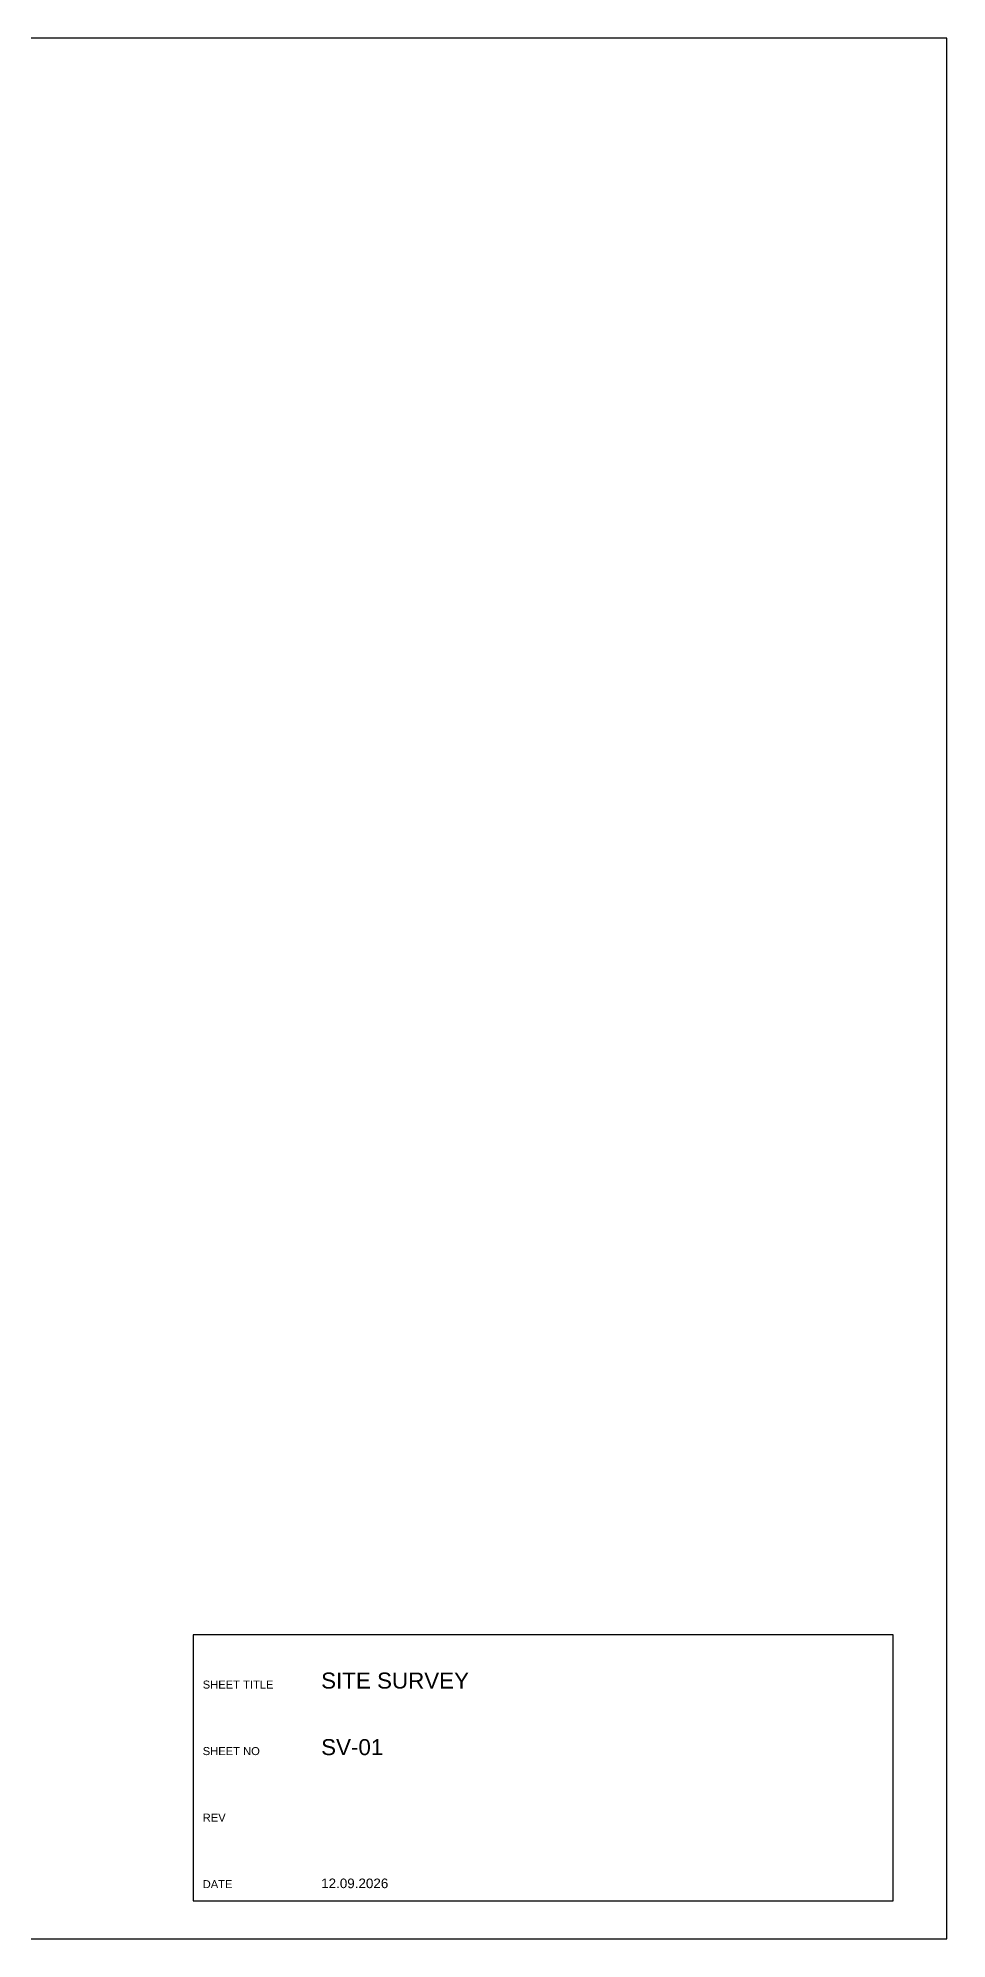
# Model space of a CAD drawing. Header units: millimetres. Extents: x 0 to 841, y 0 to 594.
# Drawn here: x 557 to 841, y 0 to 594 of the extents above; entities that cross this region are included whole.
import ezdxf

# ---------------------------------------------------------------- set-up
doc = ezdxf.new("R2010")
doc.units = ezdxf.units.MM
doc.layers.add('FRAME', color=7, linetype='Continuous')
doc.layers.add('TITLE', color=7, linetype='Continuous')
doc.styles.add('Arial', font='arial.ttf')

msp = doc.modelspace()

# ---------------------------------------------------------------- linework, layer by layer
at = {"layer": 'FRAME'}
msp.add_lwpolyline([(0, 0), (841, 0), (841, 594), (0, 594)], close=True, dxfattribs=at)
at = {"layer": 'TITLE'}
for p, q in [((678.41, 95.04), (605.52, 95.04)), ((605.52, 95.04), (605.52, 53.46)), ((751.29, 95.04), (678.41, 95.04)), ((824.18, 95.04), (751.29, 95.04)), ((824.18, 53.46), (824.18, 95.04)), ((605.52, 53.46), (605.52, 11.88)), ((824.18, 11.88), (824.18, 53.46)), ((605.52, 11.88), (678.41, 11.88)), ((678.41, 11.88), (751.29, 11.88)), ((751.29, 11.88), (824.18, 11.88))]:
    msp.add_line(p, q, dxfattribs=at)

# ---------------------------------------------------------------- texts
at = {"layer": 'TITLE', "style": 'Arial'}
for s, height, p in [('SITE SURVEY', 5, (645.52, 78.25)), ('SHEET TITLE', 2.5, (608.52, 78.25)), ('SHEET NO', 2.5, (608.52, 57.46)), ('SV-01', 5, (645.52, 57.46)), ('REV', 2.5, (608.52, 36.67)), ('DATE', 2.5, (608.52, 15.88)), ('12.09.2026', 3, (645.52, 15.88))]:
    msp.add_text(s, height=height, dxfattribs=at).set_placement(p)

doc.saveas('drawing.dxf')
